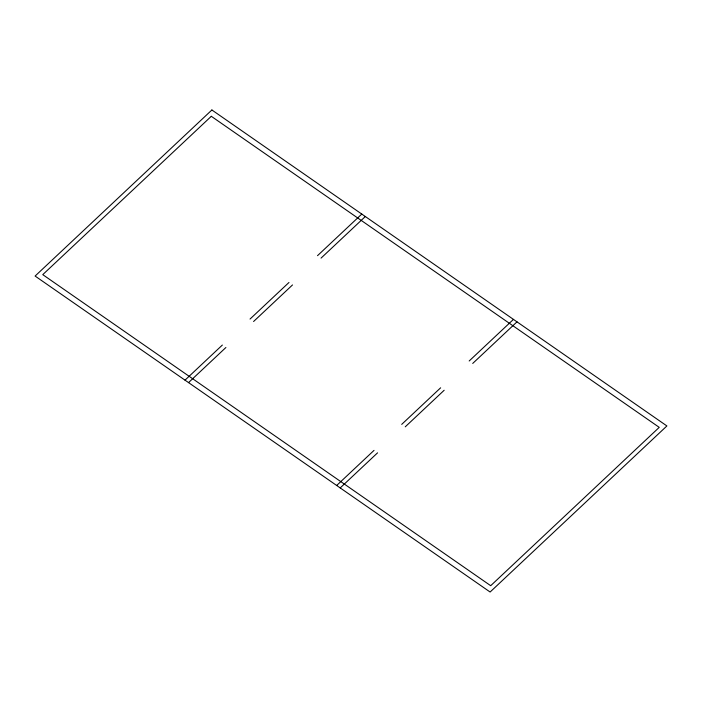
<?xml version="1.0" encoding="UTF-8"?>
<svg xmlns="http://www.w3.org/2000/svg" width="702" height="702" viewBox="0 0 702 702"><rect width="100%" height="100%" fill="white"/><g stroke="black" fill="none" stroke-linecap="round" stroke-linejoin="round"><path stroke-width="1.05" d="M185.003 380.151L222.358 345.051M250.044 319.05L288.97 282.485M317.515 255.668L361.793 214.066M188.54 382.608L225.895 347.508M253.58 321.507L292.506 284.942M321.051 258.125L365.33 216.523M336.67 485.477L374.026 450.377M401.711 424.377L440.637 387.802M469.182 360.986L513.46 319.392M340.207 487.934L377.571 452.834M405.247 426.834L444.173 390.259M472.718 363.443L516.997 321.849M211.89 109.977L35.1 276.053L490.11 592.023L666.9 425.947L211.89 109.977M211.302 116.304L42.761 274.64L490.698 585.696L659.239 427.36L211.302 116.304"/></g></svg>
